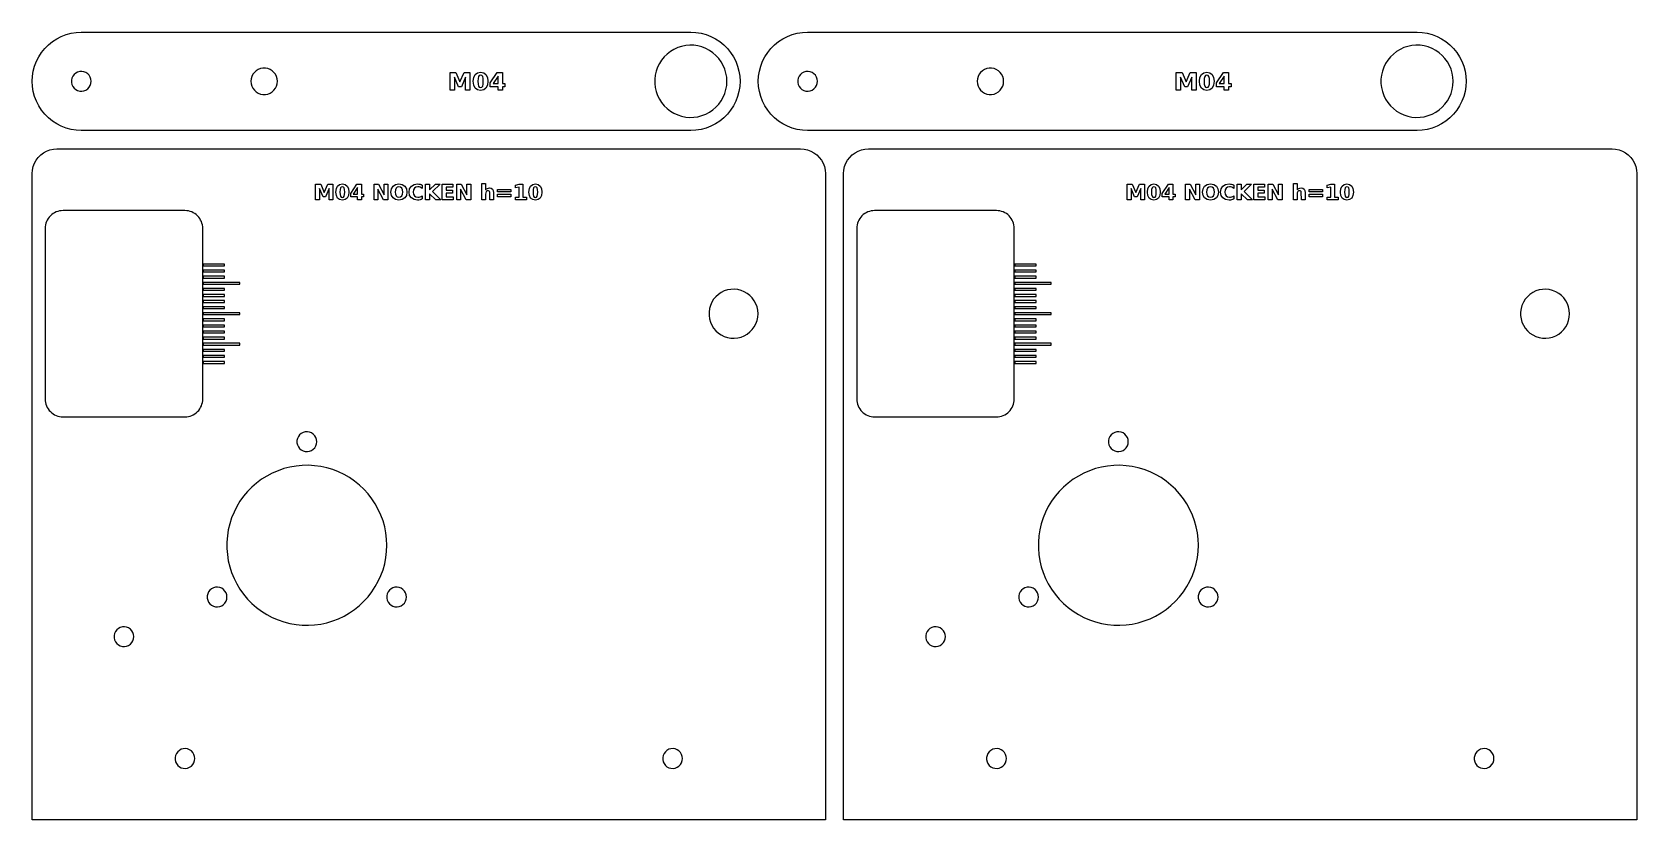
# Model space of a CAD drawing. Header units: millimetres. Extents: x 0 to 263, y 0 to 129.
import ezdxf

# ---------------------------------------------------------------- set-up
doc = ezdxf.new("R2010")
doc.units = ezdxf.units.MM
doc.layers.add('CUT', color=1, linetype='Continuous')
doc.layers.add('ENGRAVE', color=5, linetype='Continuous')

msp = doc.modelspace()

# ---------------------------------------------------------------- linework, layer by layer
at = {"layer": 'CUT'}
for points in [[(5.5798, 113.5451), (4.7907, 113.848), (4.0376, 114.2318), (3.3287, 114.6921), (2.6718, 115.224), (2.0741, 115.8217), (1.5422, 116.4786), (1.0819, 117.1874), (0.6981, 117.9406), (0.3952, 118.7297), (0.1765, 119.5461), (0.0442, 120.3809), (0, 121.225), (0.0442, 122.0691), (0.1765, 122.9039), (0.3952, 123.7203), (0.6981, 124.5094), (1.0819, 125.2626), (1.5422, 125.9714), (2.0741, 126.6283), (2.6718, 127.226), (3.3287, 127.7579), (4.0376, 128.2182), (4.7907, 128.602), (5.5798, 128.9049), (6.3962, 129.1236), (7.231, 129.2559), (8.0731, 129.3), (108.0771, 129.3), (108.9192, 129.2559), (109.754, 129.1236), (110.5704, 128.9049), (111.3595, 128.602), (112.1127, 128.2182), (112.8215, 127.7579), (113.4784, 127.226), (114.0761, 126.6283), (114.608, 125.9714), (115.0683, 125.2626), (115.4521, 124.5094), (115.755, 123.7203), (115.9737, 122.9039), (116.106, 122.0691), (116.1502, 121.225), (116.106, 120.3809), (115.9737, 119.5461), (115.755, 118.7297), (115.4521, 117.9406), (115.0683, 117.1874), (114.608, 116.4786), (114.0761, 115.8217), (113.4784, 115.224), (112.8215, 114.6921), (112.1127, 114.2318), (111.3595, 113.848), (110.5704, 113.5451), (109.754, 113.3264), (108.9192, 113.1941), (108.0771, 113.15), (8.0731, 113.15), (7.231, 113.1941), (6.3962, 113.3264)], [(124.73, 113.5451), (123.9409, 113.848), (123.1878, 114.2318), (122.4789, 114.6921), (121.822, 115.224), (121.2243, 115.8217), (120.6924, 116.4786), (120.2321, 117.1874), (119.8483, 117.9406), (119.5454, 118.7297), (119.3267, 119.5461), (119.1944, 120.3809), (119.1502, 121.225), (119.1944, 122.0691), (119.3267, 122.9039), (119.5454, 123.7203), (119.8483, 124.5094), (120.2321, 125.2626), (120.6924, 125.9714), (121.2243, 126.6283), (121.822, 127.226), (122.4789, 127.7579), (123.1878, 128.2182), (123.9409, 128.602), (124.73, 128.9049), (125.5464, 129.1236), (126.3812, 129.2559), (127.2233, 129.3), (227.2273, 129.3), (228.0694, 129.2559), (228.9042, 129.1236), (229.7207, 128.9049), (230.5097, 128.602), (231.2629, 128.2182), (231.9717, 127.7579), (232.6286, 127.226), (233.2263, 126.6283), (233.7582, 125.9714), (234.2186, 125.2626), (234.6023, 124.5094), (234.9052, 123.7203), (235.124, 122.9039), (235.2562, 122.0691), (235.3004, 121.225), (235.2562, 120.3809), (235.124, 119.5461), (234.9052, 118.7297), (234.6023, 117.9406), (234.2186, 117.1874), (233.7582, 116.4786), (233.2263, 115.8217), (232.6286, 115.224), (231.9717, 114.6921), (231.2629, 114.2318), (230.5097, 113.848), (229.7207, 113.5451), (228.9042, 113.3264), (228.0694, 113.1941), (227.2273, 113.15), (127.2233, 113.15), (126.3812, 113.1941), (125.5464, 113.3264)], [(113.6554, 123.2161), (113.3921, 123.8392), (113.0594, 124.4282), (112.6618, 124.9755), (112.2044, 125.4739), (111.6931, 125.9169), (111.1347, 126.2988), (110.5364, 126.6145), (109.906, 126.8599), (109.2517, 127.0319), (108.5821, 127.1281), (107.9059, 127.1475), (107.2319, 127.0896), (106.5689, 126.9552), (105.9255, 126.7462), (105.3102, 126.4652), (104.7308, 126.1158), (104.1951, 125.7027), (103.71, 125.2313), (103.2818, 124.7076), (102.916, 124.1385), (102.6176, 123.5314), (102.3902, 122.8942), (102.237, 122.2353), (102.1599, 121.5632), (102.1599, 120.8868), (102.237, 120.2147), (102.3902, 119.5558), (102.6176, 118.9186), (102.916, 118.3115), (103.2818, 117.7424), (103.71, 117.2187), (104.1951, 116.7473), (104.7308, 116.3342), (105.3102, 115.9848), (105.9255, 115.7038), (106.5689, 115.4948), (107.2319, 115.3604), (107.9059, 115.3025), (108.5821, 115.3219), (109.2517, 115.4181), (109.906, 115.5901), (110.5364, 115.8355), (111.1347, 116.1512), (111.6931, 116.5331), (112.2044, 116.9761), (112.6618, 117.4745), (113.0594, 118.0218), (113.3921, 118.6108), (113.6554, 119.2339), (113.846, 119.883), (113.9614, 120.5496), (114, 121.225), (113.9614, 121.9004), (113.846, 122.567)], [(232.8056, 123.2161), (232.5423, 123.8392), (232.2096, 124.4282), (231.812, 124.9755), (231.3546, 125.4739), (230.8433, 125.9169), (230.2849, 126.2988), (229.6866, 126.6145), (229.0562, 126.8599), (228.4019, 127.0319), (227.7323, 127.1281), (227.0561, 127.1475), (226.3821, 127.0896), (225.7191, 126.9552), (225.0757, 126.7462), (224.4604, 126.4652), (223.8811, 126.1158), (223.3453, 125.7027), (222.8602, 125.2313), (222.432, 124.7076), (222.0662, 124.1385), (221.7678, 123.5314), (221.5404, 122.8942), (221.3872, 122.2353), (221.3101, 121.5632), (221.3101, 120.8868), (221.3872, 120.2147), (221.5404, 119.5558), (221.7678, 118.9186), (222.0662, 118.3115), (222.432, 117.7424), (222.8602, 117.2187), (223.3453, 116.7473), (223.8811, 116.3342), (224.4604, 115.9848), (225.0757, 115.7038), (225.7191, 115.4948), (226.3821, 115.3604), (227.0561, 115.3025), (227.7323, 115.3219), (228.4019, 115.4181), (229.0562, 115.5901), (229.6866, 115.8355), (230.2849, 116.1512), (230.8433, 116.5331), (231.3546, 116.9761), (231.812, 117.4745), (232.2096, 118.0218), (232.5423, 118.6108), (232.8056, 119.2339), (232.9962, 119.883), (233.1116, 120.5496), (233.1502, 121.225), (233.1116, 121.9004), (232.9962, 122.567)], [(9.6617, 121.5742), (9.5495, 121.9071), (9.3684, 122.2081), (9.1268, 122.4632), (8.8361, 122.6603), (8.5097, 122.7903), (8.1631, 122.8472), (7.8123, 122.8282), (7.4738, 122.7342), (7.1634, 122.5696), (6.8957, 122.3422), (6.6831, 122.0625), (6.5356, 121.7437), (6.4601, 121.4006), (6.4601, 121.0494), (6.5356, 120.7063), (6.6831, 120.3875), (6.8957, 120.1078), (7.1634, 119.8804), (7.4738, 119.7158), (7.8123, 119.6218), (8.1631, 119.6028), (8.5097, 119.6597), (8.8361, 119.7897), (9.1268, 119.9868), (9.3684, 120.2419), (9.5495, 120.5429), (9.6617, 120.8758), (9.6997, 121.225)], [(40.1029, 122.0106), (39.9241, 122.3698), (39.6822, 122.6901), (39.3856, 122.9604), (39.0444, 123.1717), (38.6702, 123.3167), (38.2758, 123.3904), (37.8744, 123.3904), (37.48, 123.3167), (37.1058, 123.1717), (36.7646, 122.9604), (36.468, 122.6901), (36.2262, 122.3698), (36.0473, 122.0106), (35.9375, 121.6246), (35.9004, 121.225), (35.9375, 120.8254), (36.0473, 120.4394), (36.2262, 120.0802), (36.468, 119.7599), (36.7646, 119.4896), (37.1058, 119.2783), (37.48, 119.1333), (37.8744, 119.0596), (38.2758, 119.0596), (38.6702, 119.1333), (39.0444, 119.2783), (39.3856, 119.4896), (39.6822, 119.7599), (39.9241, 120.0802), (40.1029, 120.4394), (40.2128, 120.8254), (40.2498, 121.225), (40.2128, 121.6246)], [(128.8119, 121.5742), (128.6997, 121.9071), (128.5186, 122.2081), (128.277, 122.4632), (127.9863, 122.6603), (127.6599, 122.7903), (127.3133, 122.8472), (126.9625, 122.8282), (126.624, 122.7342), (126.3136, 122.5696), (126.0459, 122.3422), (125.8333, 122.0625), (125.6858, 121.7437), (125.6103, 121.4006), (125.6103, 121.0494), (125.6858, 120.7063), (125.8333, 120.3875), (126.0459, 120.1078), (126.3136, 119.8804), (126.624, 119.7158), (126.9625, 119.6218), (127.3133, 119.6028), (127.6599, 119.6597), (127.9863, 119.7897), (128.277, 119.9868), (128.5186, 120.2419), (128.6997, 120.5429), (128.8119, 120.8758), (128.8499, 121.225)], [(159.2531, 122.0106), (159.0743, 122.3698), (158.8324, 122.6901), (158.5358, 122.9604), (158.1946, 123.1717), (157.8204, 123.3167), (157.426, 123.3904), (157.0247, 123.3904), (156.6302, 123.3167), (156.256, 123.1717), (155.9148, 122.9604), (155.6182, 122.6901), (155.3764, 122.3698), (155.1975, 122.0106), (155.0877, 121.6246), (155.0506, 121.225), (155.0877, 120.8254), (155.1975, 120.4394), (155.3764, 120.0802), (155.6182, 119.7599), (155.9148, 119.4896), (156.256, 119.2783), (156.6302, 119.1333), (157.0247, 119.0596), (157.426, 119.0596), (157.8204, 119.1333), (158.1946, 119.2783), (158.5358, 119.4896), (158.8324, 119.7599), (159.0743, 120.0802), (159.2531, 120.4394), (159.363, 120.8254), (159.4, 121.225), (159.363, 121.6246)], [(0, 106.0777), (0.0413, 106.655), (0.1649, 107.2231), (0.3681, 107.7679), (0.6467, 108.2782), (0.9952, 108.7437), (1.4063, 109.1548), (1.8718, 109.5033), (2.3821, 109.7819), (2.9269, 109.9851), (3.495, 110.1087), (4.0723, 110.15), (126.0777, 110.15), (126.655, 110.1087), (127.2231, 109.9851), (127.7679, 109.7819), (128.2782, 109.5033), (128.7437, 109.1548), (129.1548, 108.7437), (129.5033, 108.2782), (129.7819, 107.7679), (129.9851, 107.2231), (130.1087, 106.655), (130.15, 106.0777), (130.15, 0), (0, 0)], [(133.15, 106.0777), (133.1913, 106.655), (133.3149, 107.2231), (133.5181, 107.7679), (133.7967, 108.2782), (134.1452, 108.7437), (134.5563, 109.1548), (135.0218, 109.5033), (135.5321, 109.7819), (136.0769, 109.9851), (136.645, 110.1087), (137.2223, 110.15), (259.2277, 110.15), (259.805, 110.1087), (260.3731, 109.9851), (260.9179, 109.7819), (261.4282, 109.5033), (261.8937, 109.1548), (262.3048, 108.7437), (262.6533, 108.2782), (262.9319, 107.7679), (263.1351, 107.2231), (263.2587, 106.655), (263.3, 106.0777), (263.3, 0), (133.15, 0)], [(25.3617, 66.1642), (25.6456, 66.2063), (25.9241, 66.276), (26.1943, 66.3727), (26.4538, 66.4955), (26.7, 66.643), (26.9305, 66.814), (27.1432, 67.0068), (27.336, 67.2195), (27.507, 67.45), (27.6545, 67.6962), (27.7773, 67.9557), (27.874, 68.2259), (27.9437, 68.5044), (27.9858, 68.7883), (28, 69.0768), (28, 97.0732), (27.9858, 97.3617), (27.9437, 97.6456), (27.874, 97.9241), (27.7773, 98.1943), (27.6545, 98.4538), (27.507, 98.7), (27.336, 98.9305), (27.1432, 99.1432), (26.9305, 99.336), (26.7, 99.507), (26.4538, 99.6545), (26.1943, 99.7773), (25.9241, 99.874), (25.6456, 99.9437), (25.3617, 99.9858), (25.0732, 100), (5.0768, 100), (4.7883, 99.9858), (4.5044, 99.9437), (4.2259, 99.874), (3.9557, 99.7773), (3.6962, 99.6545), (3.45, 99.507), (3.2195, 99.336), (3.0068, 99.1432), (2.814, 98.9305), (2.643, 98.7), (2.4955, 98.4538), (2.3727, 98.1943), (2.276, 97.9241), (2.2063, 97.6456), (2.1642, 97.3617), (2.15, 97.0732), (2.15, 69.0768), (2.1642, 68.7883), (2.2063, 68.5044), (2.276, 68.2259), (2.3727, 67.9557), (2.4955, 67.6962), (2.643, 67.45), (2.814, 67.2195), (3.0068, 67.0068), (3.2195, 66.814), (3.45, 66.643), (3.6962, 66.4955), (3.9557, 66.3727), (4.2259, 66.276), (4.5044, 66.2063), (4.7883, 66.1642), (5.0768, 66.15), (25.0732, 66.15)], [(158.5117, 66.1642), (158.7956, 66.2063), (159.0741, 66.276), (159.3443, 66.3727), (159.6038, 66.4955), (159.85, 66.643), (160.0805, 66.814), (160.2932, 67.0068), (160.486, 67.2195), (160.657, 67.45), (160.8045, 67.6962), (160.9273, 67.9557), (161.024, 68.2259), (161.0937, 68.5044), (161.1358, 68.7883), (161.15, 69.0768), (161.15, 97.0732), (161.1358, 97.3617), (161.0937, 97.6456), (161.024, 97.9241), (160.9273, 98.1943), (160.8045, 98.4538), (160.657, 98.7), (160.486, 98.9305), (160.2932, 99.1432), (160.0805, 99.336), (159.85, 99.507), (159.6038, 99.6545), (159.3443, 99.7773), (159.0741, 99.874), (158.7956, 99.9437), (158.5117, 99.9858), (158.2232, 100), (138.2268, 100), (137.9383, 99.9858), (137.6544, 99.9437), (137.3759, 99.874), (137.1057, 99.7773), (136.8462, 99.6545), (136.6, 99.507), (136.3695, 99.336), (136.1568, 99.1432), (135.964, 98.9305), (135.793, 98.7), (135.6455, 98.4538), (135.5227, 98.1943), (135.426, 97.9241), (135.3563, 97.6456), (135.3142, 97.3617), (135.3, 97.0732), (135.3, 69.0768), (135.3142, 68.7883), (135.3563, 68.5044), (135.426, 68.2259), (135.5227, 67.9557), (135.6455, 67.6962), (135.793, 67.45), (135.964, 67.2195), (136.1568, 67.0068), (136.3695, 66.814), (136.6, 66.643), (136.8462, 66.4955), (137.1057, 66.3727), (137.3759, 66.276), (137.6544, 66.2063), (137.9383, 66.1642), (138.2268, 66.15), (158.2232, 66.15)], [(118.1582, 85.6621), (117.7681, 86.066), (117.3256, 86.4117), (116.8394, 86.6925), (116.3187, 86.9028), (115.7739, 87.0387), (115.2155, 87.0974), (114.6543, 87.0778), (114.1013, 86.9803), (113.5673, 86.8067), (113.0626, 86.5606), (112.5971, 86.2466), (112.1798, 85.8709), (111.8189, 85.4407), (111.5213, 84.9645), (111.2929, 84.4516), (111.1381, 83.9118), (111.06, 83.3558), (111.06, 82.7942), (111.1381, 82.2382), (111.2929, 81.6984), (111.5213, 81.1855), (111.8189, 80.7093), (112.1798, 80.2791), (112.5971, 79.9034), (113.0626, 79.5894), (113.5673, 79.3433), (114.1013, 79.1697), (114.6543, 79.0722), (115.2155, 79.0526), (115.7739, 79.1113), (116.3187, 79.2472), (116.8394, 79.4575), (117.3256, 79.7383), (117.7681, 80.084), (118.1582, 80.4879), (118.4882, 80.9422), (118.7519, 81.438), (118.9439, 81.9656), (119.0606, 82.5149), (119.0998, 83.075), (119.0606, 83.6351), (118.9439, 84.1844), (118.7519, 84.712), (118.4882, 85.2078)], [(251.3082, 85.6621), (250.9181, 86.066), (250.4756, 86.4117), (249.9894, 86.6925), (249.4687, 86.9028), (248.9239, 87.0387), (248.3655, 87.0974), (247.8043, 87.0778), (247.2513, 86.9803), (246.7173, 86.8067), (246.2126, 86.5606), (245.7471, 86.2466), (245.3298, 85.8709), (244.9689, 85.4407), (244.6713, 84.9645), (244.4429, 84.4516), (244.2881, 83.9118), (244.21, 83.3558), (244.21, 82.7942), (244.2881, 82.2382), (244.4429, 81.6984), (244.6713, 81.1855), (244.9689, 80.7093), (245.3298, 80.2791), (245.7471, 79.9034), (246.2126, 79.5894), (246.7173, 79.3433), (247.2513, 79.1697), (247.8043, 79.0722), (248.3655, 79.0526), (248.9239, 79.1113), (249.4687, 79.2472), (249.9894, 79.4575), (250.4756, 79.7383), (250.9181, 80.084), (251.3082, 80.4879), (251.6382, 80.9422), (251.9019, 81.438), (252.0939, 81.9656), (252.2106, 82.5149), (252.2498, 83.075), (252.2106, 83.6351), (252.0939, 84.1844), (251.9019, 84.712), (251.6382, 85.2078)], [(46.1267, 63.3132), (45.836, 63.5103), (45.5096, 63.6403), (45.163, 63.6972), (44.8122, 63.6782), (44.4737, 63.5842), (44.1633, 63.4196), (43.8956, 63.1922), (43.683, 62.9125), (43.5355, 62.5937), (43.46, 62.2506), (43.46, 61.8994), (43.5355, 61.5563), (43.683, 61.2375), (43.8956, 60.9578), (44.1633, 60.7304), (44.4737, 60.5658), (44.8122, 60.4718), (45.163, 60.4528), (45.5096, 60.5097), (45.836, 60.6397), (46.1267, 60.8368), (46.3683, 61.0919), (46.5494, 61.3929), (46.6616, 61.7258), (46.6996, 62.075), (46.6616, 62.4242), (46.5494, 62.7571), (46.3683, 63.0581)], [(179.2767, 63.3132), (178.986, 63.5103), (178.6596, 63.6403), (178.313, 63.6972), (177.9622, 63.6782), (177.6237, 63.5842), (177.3133, 63.4196), (177.0456, 63.1922), (176.833, 62.9125), (176.6855, 62.5937), (176.61, 62.2506), (176.61, 61.8994), (176.6855, 61.5563), (176.833, 61.2375), (177.0456, 60.9578), (177.3133, 60.7304), (177.6237, 60.5658), (177.9622, 60.4718), (178.313, 60.4528), (178.6596, 60.5097), (178.986, 60.6397), (179.2767, 60.8368), (179.5183, 61.0919), (179.6994, 61.3929), (179.8116, 61.7258), (179.8496, 62.075), (179.8116, 62.4242), (179.6994, 62.7571), (179.5183, 63.0581)], [(57.5732, 49.0824), (57.2251, 50.0389), (56.8039, 50.9655), (56.3121, 51.8567), (55.7528, 52.7071), (55.1293, 53.5116), (54.4453, 54.2653), (53.7049, 54.9638), (52.9127, 55.6028), (52.0733, 56.1785), (51.1918, 56.6874), (50.2735, 57.1265), (49.324, 57.4931), (48.3489, 57.7851), (47.3541, 58.0005), (46.3456, 58.1383), (45.3295, 58.1975), (44.3119, 58.1777), (43.2988, 58.0792), (42.2964, 57.9025), (41.3107, 57.6486), (40.3477, 57.319), (39.4131, 56.9159), (38.5125, 56.4415), (37.6514, 55.8988), (36.835, 55.291), (36.0681, 54.6217), (35.3554, 53.8951), (34.7011, 53.1153), (34.1093, 52.2873), (33.5833, 51.4158), (33.1265, 50.5062), (32.7416, 49.564), (32.4308, 48.5948), (32.1961, 47.6043), (32.0388, 46.5987), (31.9599, 45.5839), (31.9599, 44.5661), (32.0388, 43.5513), (32.1961, 42.5457), (32.4308, 41.5552), (32.7416, 40.586), (33.1265, 39.6438), (33.5833, 38.7342), (34.1093, 37.8627), (34.7011, 37.0347), (35.3554, 36.2549), (36.0681, 35.5283), (36.835, 34.859), (37.6514, 34.2512), (38.5125, 33.7085), (39.4131, 33.2341), (40.3477, 32.831), (41.3107, 32.5014), (42.2964, 32.2475), (43.2988, 32.0708), (44.3119, 31.9723), (45.3295, 31.9525), (46.3456, 32.0117), (47.3541, 32.1495), (48.3489, 32.3649), (49.324, 32.6569), (50.2735, 33.0235), (51.1918, 33.4626), (52.0733, 33.9715), (52.9127, 34.5472), (53.7049, 35.1862), (54.4453, 35.8847), (55.1293, 36.6384), (55.7528, 37.4429), (56.3121, 38.2933), (56.8039, 39.1845), (57.2251, 40.1111), (57.5732, 41.0676), (57.8462, 42.0482), (58.0423, 43.0469), (58.1605, 44.0579), (58.1999, 45.075), (58.1605, 46.0921), (58.0423, 47.1031), (57.8462, 48.1018)], [(190.7232, 49.0824), (190.3751, 50.0389), (189.9539, 50.9655), (189.4621, 51.8567), (188.9028, 52.7071), (188.2793, 53.5116), (187.5953, 54.2653), (186.8549, 54.9638), (186.0627, 55.6028), (185.2233, 56.1785), (184.3418, 56.6874), (183.4235, 57.1265), (182.474, 57.4931), (181.4989, 57.7851), (180.5041, 58.0005), (179.4956, 58.1383), (178.4795, 58.1975), (177.4619, 58.1777), (176.4488, 58.0792), (175.4464, 57.9025), (174.4607, 57.6486), (173.4977, 57.319), (172.5631, 56.9159), (171.6625, 56.4415), (170.8014, 55.8988), (169.985, 55.291), (169.2181, 54.6217), (168.5054, 53.8951), (167.8511, 53.1153), (167.2593, 52.2873), (166.7333, 51.4158), (166.2765, 50.5062), (165.8916, 49.564), (165.5808, 48.5948), (165.3461, 47.6043), (165.1888, 46.5987), (165.1099, 45.5839), (165.1099, 44.5661), (165.1888, 43.5513), (165.3461, 42.5457), (165.5808, 41.5552), (165.8916, 40.586), (166.2765, 39.6438), (166.7333, 38.7342), (167.2593, 37.8627), (167.8511, 37.0347), (168.5054, 36.2549), (169.2181, 35.5283), (169.985, 34.859), (170.8014, 34.2512), (171.6625, 33.7085), (172.5631, 33.2341), (173.4977, 32.831), (174.4607, 32.5014), (175.4464, 32.2475), (176.4488, 32.0708), (177.4619, 31.9723), (178.4795, 31.9525), (179.4956, 32.0117), (180.5041, 32.1495), (181.4989, 32.3649), (182.474, 32.6569), (183.4235, 33.0235), (184.3418, 33.4626), (185.2233, 33.9715), (186.0627, 34.5472), (186.8549, 35.1862), (187.5953, 35.8847), (188.2793, 36.6384), (188.9028, 37.4429), (189.4621, 38.2933), (189.9539, 39.1845), (190.3751, 40.1111), (190.7232, 41.0676), (190.9962, 42.0482), (191.1923, 43.0469), (191.3105, 44.0579), (191.3499, 45.075), (191.3105, 46.0921), (191.1923, 47.1031), (190.9962, 48.1018)], [(31.4043, 37.8132), (31.1135, 38.0103), (30.7872, 38.1403), (30.4405, 38.1972), (30.0897, 38.1782), (29.7513, 38.0842), (29.4409, 37.9196), (29.1731, 37.6922), (28.9606, 37.4125), (28.8131, 37.0937), (28.7375, 36.7506), (28.7375, 36.3994), (28.8131, 36.0563), (28.9606, 35.7375), (29.1731, 35.4578), (29.4409, 35.2304), (29.7513, 35.0658), (30.0897, 34.9718), (30.4405, 34.9528), (30.7872, 35.0097), (31.1135, 35.1397), (31.4043, 35.3368), (31.6459, 35.5919), (31.827, 35.8929), (31.9391, 36.2258), (31.9771, 36.575), (31.9391, 36.9242), (31.827, 37.2571), (31.6459, 37.5581)], [(60.5584, 38.0103), (60.232, 38.1403), (59.8854, 38.1972), (59.5346, 38.1782), (59.1961, 38.0842), (58.8858, 37.9196), (58.618, 37.6922), (58.4054, 37.4125), (58.2579, 37.0937), (58.1824, 36.7506), (58.1824, 36.3994), (58.2579, 36.0563), (58.4054, 35.7375), (58.618, 35.4578), (58.8858, 35.2304), (59.1961, 35.0658), (59.5346, 34.9718), (59.8854, 34.9528), (60.232, 35.0097), (60.5584, 35.1397), (60.8491, 35.3368), (61.0907, 35.5919), (61.2718, 35.8929), (61.384, 36.2258), (61.422, 36.575), (61.384, 36.9242), (61.2718, 37.2571), (61.0907, 37.5581), (60.8491, 37.8132)], [(164.5543, 37.8132), (164.2635, 38.0103), (163.9372, 38.1403), (163.5905, 38.1972), (163.2397, 38.1782), (162.9013, 38.0842), (162.5909, 37.9196), (162.3231, 37.6922), (162.1106, 37.4125), (161.9631, 37.0937), (161.8875, 36.7506), (161.8875, 36.3994), (161.9631, 36.0563), (162.1106, 35.7375), (162.3231, 35.4578), (162.5909, 35.2304), (162.9013, 35.0658), (163.2397, 34.9718), (163.5905, 34.9528), (163.9372, 35.0097), (164.2635, 35.1397), (164.5543, 35.3368), (164.7959, 35.5919), (164.977, 35.8929), (165.0891, 36.2258), (165.1271, 36.575), (165.0891, 36.9242), (164.977, 37.2571), (164.7959, 37.5581)], [(193.7084, 38.0103), (193.382, 38.1403), (193.0354, 38.1972), (192.6846, 38.1782), (192.3461, 38.0842), (192.0358, 37.9196), (191.768, 37.6922), (191.5554, 37.4125), (191.4079, 37.0937), (191.3324, 36.7506), (191.3324, 36.3994), (191.4079, 36.0563), (191.5554, 35.7375), (191.768, 35.4578), (192.0358, 35.2304), (192.3461, 35.0658), (192.6846, 34.9718), (193.0354, 34.9528), (193.382, 35.0097), (193.7084, 35.1397), (193.9991, 35.3368), (194.2407, 35.5919), (194.4218, 35.8929), (194.534, 36.2258), (194.572, 36.575), (194.534, 36.9242), (194.4218, 37.2571), (194.2407, 37.5581), (193.9991, 37.8132)], [(16.1267, 31.3132), (15.836, 31.5103), (15.5096, 31.6403), (15.163, 31.6972), (14.8122, 31.6782), (14.4737, 31.5842), (14.1633, 31.4196), (13.8956, 31.1922), (13.683, 30.9125), (13.5355, 30.5937), (13.46, 30.2506), (13.46, 29.8994), (13.5355, 29.5563), (13.683, 29.2375), (13.8956, 28.9578), (14.1633, 28.7304), (14.4737, 28.5658), (14.8122, 28.4718), (15.163, 28.4528), (15.5096, 28.5097), (15.836, 28.6397), (16.1267, 28.8368), (16.3683, 29.0919), (16.5494, 29.3929), (16.6616, 29.7258), (16.6996, 30.075), (16.6616, 30.4242), (16.5494, 30.7571), (16.3683, 31.0581)], [(149.2767, 31.3132), (148.986, 31.5103), (148.6596, 31.6403), (148.313, 31.6972), (147.9622, 31.6782), (147.6237, 31.5842), (147.3133, 31.4196), (147.0456, 31.1922), (146.833, 30.9125), (146.6855, 30.5937), (146.61, 30.2506), (146.61, 29.8994), (146.6855, 29.5563), (146.833, 29.2375), (147.0456, 28.9578), (147.3133, 28.7304), (147.6237, 28.5658), (147.9622, 28.4718), (148.313, 28.4528), (148.6596, 28.5097), (148.986, 28.6397), (149.2767, 28.8368), (149.5183, 29.0919), (149.6994, 29.3929), (149.8116, 29.7258), (149.8496, 30.075), (149.8116, 30.4242), (149.6994, 30.7571), (149.5183, 31.0581)], [(26.3683, 11.0581), (26.1267, 11.3132), (25.836, 11.5103), (25.5096, 11.6403), (25.163, 11.6972), (24.8122, 11.6782), (24.4737, 11.5842), (24.1633, 11.4196), (23.8956, 11.1922), (23.683, 10.9125), (23.5355, 10.5937), (23.46, 10.2506), (23.46, 9.8994), (23.5355, 9.5563), (23.683, 9.2375), (23.8956, 8.9578), (24.1633, 8.7304), (24.4737, 8.5658), (24.8122, 8.4718), (25.163, 8.4528), (25.5096, 8.5097), (25.836, 8.6397), (26.1267, 8.8368), (26.3683, 9.0919), (26.5494, 9.3929), (26.6616, 9.7258), (26.6996, 10.075), (26.6616, 10.4242), (26.5494, 10.7571)], [(106.5494, 10.7571), (106.3683, 11.0581), (106.1267, 11.3132), (105.836, 11.5103), (105.5096, 11.6403), (105.163, 11.6972), (104.8122, 11.6782), (104.4737, 11.5842), (104.1633, 11.4196), (103.8956, 11.1922), (103.683, 10.9125), (103.5355, 10.5937), (103.46, 10.2506), (103.46, 9.8994), (103.5355, 9.5563), (103.683, 9.2375), (103.8956, 8.9578), (104.1633, 8.7304), (104.4737, 8.5658), (104.8122, 8.4718), (105.163, 8.4528), (105.5096, 8.5097), (105.836, 8.6397), (106.1267, 8.8368), (106.3683, 9.0919), (106.5494, 9.3929), (106.6616, 9.7258), (106.6996, 10.075), (106.6616, 10.4242)], [(159.5183, 11.0581), (159.2767, 11.3132), (158.986, 11.5103), (158.6596, 11.6403), (158.313, 11.6972), (157.9622, 11.6782), (157.6237, 11.5842), (157.3133, 11.4196), (157.0456, 11.1922), (156.833, 10.9125), (156.6855, 10.5937), (156.61, 10.2506), (156.61, 9.8994), (156.6855, 9.5563), (156.833, 9.2375), (157.0456, 8.9578), (157.3133, 8.7304), (157.6237, 8.5658), (157.9622, 8.4718), (158.313, 8.4528), (158.6596, 8.5097), (158.986, 8.6397), (159.2767, 8.8368), (159.5183, 9.0919), (159.6994, 9.3929), (159.8116, 9.7258), (159.8496, 10.075), (159.8116, 10.4242), (159.6994, 10.7571)], [(239.6994, 10.7571), (239.5183, 11.0581), (239.2767, 11.3132), (238.986, 11.5103), (238.6596, 11.6403), (238.313, 11.6972), (237.9622, 11.6782), (237.6237, 11.5842), (237.3133, 11.4196), (237.0456, 11.1922), (236.833, 10.9125), (236.6855, 10.5937), (236.61, 10.2506), (236.61, 9.8994), (236.6855, 9.5563), (236.833, 9.2375), (237.0456, 8.9578), (237.3133, 8.7304), (237.6237, 8.5658), (237.9622, 8.4718), (238.313, 8.4528), (238.6596, 8.5097), (238.986, 8.6397), (239.2767, 8.8368), (239.5183, 9.0919), (239.6994, 9.3929), (239.8116, 9.7258), (239.8496, 10.075), (239.8116, 10.4242)]]:
    msp.add_lwpolyline(points, close=True, dxfattribs=at)
at = {"layer": 'ENGRAVE'}
for points in [[(70.866, 122.6853), (71.821, 122.6853), (71.821, 119.7691), (71.1104, 119.7691), (71.1104, 121.9022), (70.4385, 120.3297), (69.9617, 120.3297), (69.2898, 121.9022), (69.2898, 119.7691), (68.5773, 119.7691), (68.5773, 122.6853), (69.5342, 122.6853), (70.1979, 121.1247)], [(74.4698, 120.1059), (74.0918, 119.8106), (73.5829, 119.7122), (73.0726, 119.8106), (72.6942, 120.1059), (72.4598, 120.5823), (72.3817, 121.2241), (72.4598, 121.8675), (72.6942, 122.3441), (73.0726, 122.6394), (73.5829, 122.7378), (74.0918, 122.6394), (74.4698, 122.3441), (74.7042, 121.8675), (74.7823, 121.2241), (74.7042, 120.5823)], [(73.9279, 122.0003), (73.7904, 122.1681), (73.5829, 122.2241), (73.3756, 122.1681), (73.2373, 122.0003), (73.1595, 121.6963), (73.1335, 121.2303), (73.1595, 120.7588), (73.2373, 120.4503), (73.3756, 120.2806), (73.5829, 120.2241), (73.7892, 120.2806), (73.9267, 120.4503), (74.0045, 120.7588), (74.0304, 121.2303), (74.0048, 121.6963)], [(77.1573, 120.8453), (77.5729, 120.8453), (77.5729, 120.3003), (77.1573, 120.3003), (77.1573, 119.7691), (76.446, 119.7691), (76.446, 120.3003), (75.1535, 120.3003), (75.1535, 120.9447), (76.321, 122.6853), (77.1573, 122.6853)], [(75.6223, 120.8453), (76.446, 120.8453), (76.446, 122.0659)], [(190.0162, 122.6853), (190.9712, 122.6853), (190.9712, 119.7691), (190.2606, 119.7691), (190.2606, 121.9022), (189.5887, 120.3297), (189.1119, 120.3297), (188.44, 121.9022), (188.44, 119.7691), (187.7275, 119.7691), (187.7275, 122.6853), (188.6844, 122.6853), (189.3481, 121.1247)], [(193.62, 120.1059), (193.242, 119.8106), (192.7331, 119.7122), (192.2228, 119.8106), (191.8444, 120.1059), (191.61, 120.5823), (191.5319, 121.2241), (191.61, 121.8675), (191.8444, 122.3441), (192.2228, 122.6394), (192.7331, 122.7378), (193.242, 122.6394), (193.62, 122.3441), (193.8544, 121.8675), (193.9325, 121.2241), (193.8544, 120.5823)], [(193.0781, 122.0003), (192.9406, 122.1681), (192.7331, 122.2241), (192.5258, 122.1681), (192.3875, 122.0003), (192.3097, 121.6963), (192.2837, 121.2303), (192.3097, 120.7588), (192.3875, 120.4503), (192.5258, 120.2806), (192.7331, 120.2241), (192.9394, 120.2806), (193.0769, 120.4503), (193.1547, 120.7588), (193.1806, 121.2303), (193.155, 121.6963)], [(196.3075, 120.8453), (196.7231, 120.8453), (196.7231, 120.3003), (196.3075, 120.3003), (196.3075, 119.7691), (195.5962, 119.7691), (195.5962, 120.3003), (194.3037, 120.3003), (194.3037, 120.9447), (195.4712, 122.6853), (196.3075, 122.6853)], [(194.7725, 120.8453), (195.5962, 120.8453), (195.5962, 122.0659)], [(47.9422, 102.9563), (48.5268, 104.3219), (49.3625, 104.3219), (49.3625, 101.7702), (48.7407, 101.7702), (48.7407, 103.6366), (48.1528, 102.2607), (47.7355, 102.2607), (47.1476, 103.6366), (47.1476, 101.7702), (46.5242, 101.7702), (46.5242, 104.3219), (47.3614, 104.3219)], [(51.8852, 103.6063), (51.9536, 103.0433), (51.8852, 102.4818), (51.6801, 102.0649), (51.3494, 101.8065), (50.9041, 101.7204), (50.4576, 101.8065), (50.1264, 102.0649), (49.9214, 102.4818), (49.853, 103.0433), (49.9214, 103.6063), (50.1264, 104.0233), (50.4576, 104.2817), (50.9041, 104.3678), (51.3494, 104.2817), (51.6801, 104.0233)], [(50.9041, 103.9183), (50.7227, 103.8693), (50.6017, 103.7225), (50.5336, 103.4564), (50.5109, 103.0487), (50.5336, 102.6361), (50.6017, 102.3662), (50.7227, 102.2178), (50.9041, 102.1683), (51.0846, 102.2178), (51.2049, 102.3662), (51.273, 102.6361), (51.2957, 103.0487), (51.2732, 103.4564), (51.206, 103.7225), (51.0857, 103.8693)], [(53.3, 104.3219), (54.0317, 104.3219), (54.0317, 102.7119), (54.3954, 102.7119), (54.3954, 102.235), (54.0317, 102.235), (54.0317, 101.7702), (53.4093, 101.7702), (53.4093, 102.235), (52.2784, 102.235), (52.2784, 102.7988)], [(52.6886, 102.7119), (53.4093, 102.7119), (53.4093, 103.7799)], [(58.3826, 104.3219), (58.3826, 101.7702), (57.6476, 101.7702), (56.7196, 103.5202), (56.7196, 101.7702), (56.0961, 101.7702), (56.0961, 104.3219), (56.8306, 104.3219), (57.7586, 102.5719), (57.7586, 104.3219)], [(60.1906, 104.3678), (60.7391, 104.2798), (61.1542, 104.0156), (61.4159, 103.5967), (61.5031, 103.0433), (61.4159, 102.4913), (61.1542, 102.0726), (60.7391, 101.8084), (60.1906, 101.7204), (59.643, 101.8084), (59.2275, 102.0726), (58.9654, 102.4913), (58.8781, 103.0433), (58.9654, 103.5967), (59.2275, 104.0156), (59.643, 104.2798)], [(59.7241, 102.4193), (59.9236, 102.2528), (60.1906, 102.1973), (60.4588, 102.2528), (60.6587, 102.4193), (60.783, 102.6866), (60.8244, 103.0433), (60.783, 103.4015), (60.6587, 103.6689), (60.4588, 103.8354), (60.1906, 103.8909), (59.9236, 103.8354), (59.7241, 103.6689), (59.5998, 103.4015), (59.5584, 103.0433), (59.5998, 102.6866)], [(61.8536, 103.0433), (61.9467, 103.5913), (62.2261, 104.0113), (62.6648, 104.2787), (63.2361, 104.3678), (63.4456, 104.3558), (63.6463, 104.3197), (63.8389, 104.2605), (64.0242, 104.178), (64.0242, 103.6503), (63.8423, 103.7583), (63.6632, 103.833), (63.4809, 103.8764), (63.2892, 103.8909), (62.9746, 103.8345), (62.7352, 103.6651), (62.5843, 103.397), (62.5339, 103.0433), (62.5843, 102.6907), (62.7352, 102.4226), (62.9746, 102.2536), (63.2892, 102.1973), (63.4809, 102.2118), (63.6632, 102.2552), (63.8423, 102.3303), (64.0242, 102.4384), (64.0242, 101.9102), (63.8389, 101.8277), (63.6463, 101.7685), (63.4456, 101.7324), (63.2361, 101.7204), (62.6648, 101.8095), (62.2261, 102.077), (61.9467, 102.4968)], [(65.2273, 104.3219), (65.2273, 103.3905), (66.1756, 104.3219), (66.9396, 104.3219), (65.7107, 103.1133), (67.0659, 101.7702), (66.2423, 101.7702), (65.2273, 102.7753), (65.2273, 101.7702), (64.5694, 101.7702), (64.5694, 104.3219)], [(69.0943, 101.7702), (67.2814, 101.7702), (67.2814, 104.3219), (69.0565, 104.3219), (69.0565, 103.8242), (67.9393, 103.8242), (67.9393, 103.3495), (68.9904, 103.3495), (68.9904, 102.8519), (67.9393, 102.8519), (67.9393, 102.2673), (69.0943, 102.2673)], [(71.3348, 104.3219), (71.9588, 104.3219), (71.9588, 101.7702), (71.2238, 101.7702), (70.2957, 103.5202), (70.2957, 101.7702), (69.6723, 101.7702), (69.6723, 104.3219), (70.4068, 104.3219), (71.3348, 102.5719)], [(75.0094, 103.1957), (74.8884, 103.2608), (74.814, 103.2691), (74.6431, 103.2321), (74.5132, 103.1209), (74.4312, 102.9448), (74.4039, 102.7119), (74.4039, 101.7702), (73.7925, 101.7702), (73.7925, 104.4296), (74.4039, 104.4296), (74.4039, 103.4042), (74.5465, 103.5496), (74.6975, 103.6509), (74.8615, 103.7103), (75.0415, 103.7302), (75.333, 103.6793), (75.5446, 103.5267), (75.6734, 103.2775), (75.7164, 102.9355), (75.7164, 101.7702), (75.1011, 101.7702), (75.0902, 103.0039), (75.0519, 103.1423)], [(78.5514, 103.0553), (76.3606, 103.0553), (76.3606, 103.4567), (78.5514, 103.4567)], [(80.536, 102.2246), (81.1173, 102.2246), (81.1173, 101.7702), (79.3329, 101.7702), (79.3329, 102.2246), (79.9142, 102.2246), (79.9142, 103.874), (79.3175, 103.7509), (79.3175, 104.1988), (79.9104, 104.3219), (80.536, 104.3219)], [(83.3524, 104.0233), (83.5575, 103.6063), (83.6258, 103.0433), (83.5575, 102.4818), (83.3524, 102.0649), (83.0217, 101.8065), (82.5764, 101.7204), (82.1298, 101.8065), (81.7987, 102.0649), (81.5936, 102.4818), (81.5253, 103.0433), (81.5936, 103.6063), (81.7987, 104.0233), (82.1298, 104.2817), (82.5764, 104.3678), (83.0217, 104.2817)], [(82.3949, 103.8693), (82.2739, 103.7225), (82.2059, 103.4564), (82.1832, 103.0487), (82.2059, 102.6361), (82.2739, 102.3662), (82.3949, 102.2178), (82.5764, 102.1683), (82.7568, 102.2178), (82.8771, 102.3662), (82.9452, 102.6361), (82.9679, 103.0487), (82.9455, 103.4564), (82.8782, 103.7225), (82.7579, 103.8693), (82.5764, 103.9183)], [(181.0922, 102.9563), (181.6768, 104.3219), (182.5125, 104.3219), (182.5125, 101.7702), (181.8907, 101.7702), (181.8907, 103.6366), (181.3028, 102.2607), (180.8855, 102.2607), (180.2976, 103.6366), (180.2976, 101.7702), (179.6742, 101.7702), (179.6742, 104.3219), (180.5114, 104.3219)], [(185.0352, 103.6063), (185.1036, 103.0433), (185.0352, 102.4818), (184.8301, 102.0649), (184.4994, 101.8065), (184.0541, 101.7204), (183.6076, 101.8065), (183.2764, 102.0649), (183.0714, 102.4818), (183.003, 103.0433), (183.0714, 103.6063), (183.2764, 104.0233), (183.6076, 104.2817), (184.0541, 104.3678), (184.4994, 104.2817), (184.8301, 104.0233)], [(184.0541, 103.9183), (183.8727, 103.8693), (183.7517, 103.7225), (183.6836, 103.4564), (183.6609, 103.0487), (183.6836, 102.6361), (183.7517, 102.3662), (183.8727, 102.2178), (184.0541, 102.1683), (184.2346, 102.2178), (184.3549, 102.3662), (184.423, 102.6361), (184.4457, 103.0487), (184.4232, 103.4564), (184.356, 103.7225), (184.2357, 103.8693)], [(186.45, 104.3219), (187.1817, 104.3219), (187.1817, 102.7119), (187.5454, 102.7119), (187.5454, 102.235), (187.1817, 102.235), (187.1817, 101.7702), (186.5593, 101.7702), (186.5593, 102.235), (185.4284, 102.235), (185.4284, 102.7988)], [(185.8386, 102.7119), (186.5593, 102.7119), (186.5593, 103.7799)], [(191.5326, 104.3219), (191.5326, 101.7702), (190.7976, 101.7702), (189.8696, 103.5202), (189.8696, 101.7702), (189.2461, 101.7702), (189.2461, 104.3219), (189.9806, 104.3219), (190.9086, 102.5719), (190.9086, 104.3219)], [(193.3406, 104.3678), (193.8891, 104.2798), (194.3042, 104.0156), (194.5659, 103.5967), (194.6531, 103.0433), (194.5659, 102.4913), (194.3042, 102.0726), (193.8891, 101.8084), (193.3406, 101.7204), (192.793, 101.8084), (192.3775, 102.0726), (192.1154, 102.4913), (192.0281, 103.0433), (192.1154, 103.5967), (192.3775, 104.0156), (192.793, 104.2798)], [(192.8741, 102.4193), (193.0736, 102.2528), (193.3406, 102.1973), (193.6088, 102.2528), (193.8087, 102.4193), (193.933, 102.6866), (193.9744, 103.0433), (193.933, 103.4015), (193.8087, 103.6689), (193.6088, 103.8354), (193.3406, 103.8909), (193.0736, 103.8354), (192.8741, 103.6689), (192.7498, 103.4015), (192.7084, 103.0433), (192.7498, 102.6866)], [(195.0036, 103.0433), (195.0967, 103.5913), (195.3761, 104.0113), (195.8148, 104.2787), (196.3861, 104.3678), (196.5956, 104.3558), (196.7963, 104.3197), (196.9889, 104.2605), (197.1742, 104.178), (197.1742, 103.6503), (196.9923, 103.7583), (196.8132, 103.833), (196.6309, 103.8764), (196.4392, 103.8909), (196.1246, 103.8345), (195.8852, 103.6651), (195.7343, 103.397), (195.6839, 103.0433), (195.7343, 102.6907), (195.8852, 102.4226), (196.1246, 102.2536), (196.4392, 102.1973), (196.6309, 102.2118), (196.8132, 102.2552), (196.9923, 102.3303), (197.1742, 102.4384), (197.1742, 101.9102), (196.9889, 101.8277), (196.7963, 101.7685), (196.5956, 101.7324), (196.3861, 101.7204), (195.8148, 101.8095), (195.3761, 102.077), (195.0967, 102.4968)], [(198.3773, 104.3219), (198.3773, 103.3905), (199.3256, 104.3219), (200.0896, 104.3219), (198.8607, 103.1133), (200.2159, 101.7702), (199.3923, 101.7702), (198.3773, 102.7753), (198.3773, 101.7702), (197.7194, 101.7702), (197.7194, 104.3219)], [(202.2443, 101.7702), (200.4314, 101.7702), (200.4314, 104.3219), (202.2065, 104.3219), (202.2065, 103.8242), (201.0893, 103.8242), (201.0893, 103.3495), (202.1404, 103.3495), (202.1404, 102.8519), (201.0893, 102.8519), (201.0893, 102.2673), (202.2443, 102.2673)], [(204.4848, 104.3219), (205.1088, 104.3219), (205.1088, 101.7702), (204.3738, 101.7702), (203.4457, 103.5202), (203.4457, 101.7702), (202.8223, 101.7702), (202.8223, 104.3219), (203.5568, 104.3219), (204.4848, 102.5719)], [(208.1594, 103.1957), (208.0384, 103.2608), (207.964, 103.2691), (207.7931, 103.2321), (207.6632, 103.1209), (207.5812, 102.9448), (207.5539, 102.7119), (207.5539, 101.7702), (206.9425, 101.7702), (206.9425, 104.4296), (207.5539, 104.4296), (207.5539, 103.4042), (207.6965, 103.5496), (207.8475, 103.6509), (208.0115, 103.7103), (208.1915, 103.7302), (208.483, 103.6793), (208.6946, 103.5267), (208.8234, 103.2775), (208.8664, 102.9355), (208.8664, 101.7702), (208.2511, 101.7702), (208.2402, 103.0039), (208.2019, 103.1423)], [(211.7014, 103.0553), (209.5106, 103.0553), (209.5106, 103.4567), (211.7014, 103.4567)], [(213.686, 102.2246), (214.2673, 102.2246), (214.2673, 101.7702), (212.4829, 101.7702), (212.4829, 102.2246), (213.0642, 102.2246), (213.0642, 103.874), (212.4675, 103.7509), (212.4675, 104.1988), (213.0604, 104.3219), (213.686, 104.3219)], [(216.5024, 104.0233), (216.7075, 103.6063), (216.7758, 103.0433), (216.7075, 102.4818), (216.5024, 102.0649), (216.1717, 101.8065), (215.7264, 101.7204), (215.2798, 101.8065), (214.9487, 102.0649), (214.7436, 102.4818), (214.6753, 103.0433), (214.7436, 103.6063), (214.9487, 104.0233), (215.2798, 104.2817), (215.7264, 104.3678), (216.1717, 104.2817)], [(215.5449, 103.8693), (215.4239, 103.7225), (215.3559, 103.4564), (215.3332, 103.0487), (215.3559, 102.6361), (215.4239, 102.3662), (215.5449, 102.2178), (215.7264, 102.1683), (215.9068, 102.2178), (216.0271, 102.3662), (216.0952, 102.6361), (216.1179, 103.0487), (216.0955, 103.4564), (216.0282, 103.7225), (215.9079, 103.8693), (215.7264, 103.9183)], [(76.3606, 102.2744), (76.3606, 102.6796), (78.5514, 102.6796), (78.5514, 102.2744)], [(209.5106, 102.2744), (209.5106, 102.6796), (211.7014, 102.6796), (211.7014, 102.2744)], [(31.575, 90.925), (31.575, 91.225), (28.075, 91.225), (28.075, 90.925)], [(31.575, 89.925), (31.575, 90.225), (28.075, 90.225), (28.075, 89.925)], [(164.725, 90.925), (164.725, 91.225), (161.225, 91.225), (161.225, 90.925)], [(164.725, 89.925), (164.725, 90.225), (161.225, 90.225), (161.225, 89.925)], [(31.575, 88.925), (31.575, 89.225), (28.075, 89.225), (28.075, 88.925)], [(34.075, 87.925), (34.075, 88.225), (28.075, 88.225), (28.075, 87.925)], [(31.575, 86.925), (31.575, 87.225), (28.075, 87.225), (28.075, 86.925)], [(164.725, 88.925), (164.725, 89.225), (161.225, 89.225), (161.225, 88.925)], [(167.225, 87.925), (167.225, 88.225), (161.225, 88.225), (161.225, 87.925)], [(164.725, 86.925), (164.725, 87.225), (161.225, 87.225), (161.225, 86.925)], [(31.575, 85.925), (31.575, 86.225), (28.075, 86.225), (28.075, 85.925)], [(31.575, 84.925), (31.575, 85.225), (28.075, 85.225), (28.075, 84.925)], [(164.725, 85.925), (164.725, 86.225), (161.225, 86.225), (161.225, 85.925)], [(164.725, 84.925), (164.725, 85.225), (161.225, 85.225), (161.225, 84.925)], [(31.575, 83.925), (31.575, 84.225), (28.075, 84.225), (28.075, 83.925)], [(34.075, 82.925), (34.075, 83.225), (28.075, 83.225), (28.075, 82.925)], [(31.575, 81.925), (31.575, 82.225), (28.075, 82.225), (28.075, 81.925)], [(164.725, 83.925), (164.725, 84.225), (161.225, 84.225), (161.225, 83.925)], [(167.225, 82.925), (167.225, 83.225), (161.225, 83.225), (161.225, 82.925)], [(164.725, 81.925), (164.725, 82.225), (161.225, 82.225), (161.225, 81.925)], [(31.575, 80.925), (31.575, 81.225), (28.075, 81.225), (28.075, 80.925)], [(31.575, 79.925), (31.575, 80.225), (28.075, 80.225), (28.075, 79.925)], [(31.575, 78.925), (31.575, 79.225), (28.075, 79.225), (28.075, 78.925)], [(164.725, 80.925), (164.725, 81.225), (161.225, 81.225), (161.225, 80.925)], [(164.725, 79.925), (164.725, 80.225), (161.225, 80.225), (161.225, 79.925)], [(164.725, 78.925), (164.725, 79.225), (161.225, 79.225), (161.225, 78.925)], [(34.075, 77.925), (34.075, 78.225), (28.075, 78.225), (28.075, 77.925)], [(31.575, 76.925), (31.575, 77.225), (28.075, 77.225), (28.075, 76.925)], [(167.225, 77.925), (167.225, 78.225), (161.225, 78.225), (161.225, 77.925)], [(164.725, 76.925), (164.725, 77.225), (161.225, 77.225), (161.225, 76.925)], [(31.575, 75.925), (31.575, 76.225), (28.075, 76.225), (28.075, 75.925)], [(31.575, 74.925), (31.575, 75.225), (28.075, 75.225), (28.075, 74.925)], [(164.725, 75.925), (164.725, 76.225), (161.225, 76.225), (161.225, 75.925)], [(164.725, 74.925), (164.725, 75.225), (161.225, 75.225), (161.225, 74.925)]]:
    msp.add_lwpolyline(points, close=True, dxfattribs=at)

doc.saveas('drawing.dxf')
